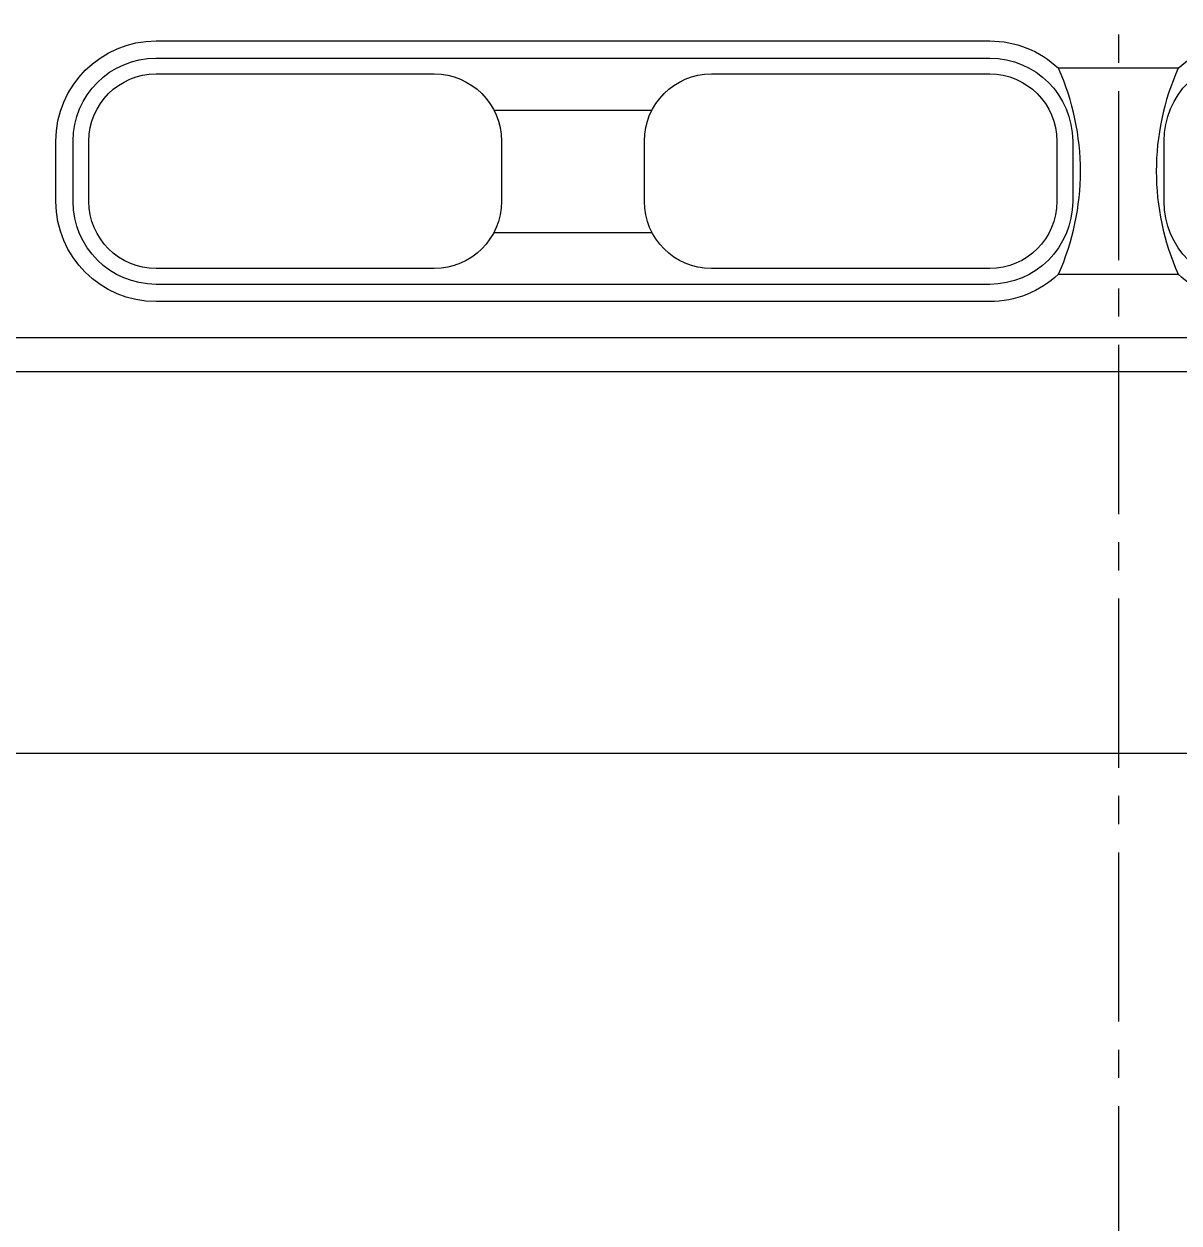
# Model space of a CAD drawing. Extents: x 1060 to 1408, y -354 to 5.
# Drawn here: x 1142.9 to 1201.5, y -211.8 to -151.1 of the extents above; entities that cross this region are included whole.
import ezdxf

# ---------------------------------------------------------------- set-up
doc = ezdxf.new("R2010")
doc.units = 0
doc.header["$LTSCALE"] = 0.45
doc.header["$MEASUREMENT"] = 0
doc.linetypes.add('CENTER2', pattern=[28.575, 19.05, -3.175, 3.175, -3.175])
for name, color, linetype in [('CENTER', 243, 'CENTER2'), ('LINE', 7, 'CONTINUOUS'), ('LINE10', 52, 'CONTINUOUS'), ('LINE11', 132, 'CONTINUOUS'), ('LINE12', 150, 'CONTINUOUS'), ('SECTION', 31, 'CONTINUOUS')]:
    doc.layers.add(name, color=color, linetype=linetype)

msp = doc.modelspace()

# ---------------------------------------------------------------- linework, layer by layer
at = {"layer": 'CENTER'}
msp.add_line((1198.39373, -13.01991), (1198.39373, -295.57868), dxfattribs=at)
at = {"layer": 'LINE'}
msp.add_lwpolyline([(1093.39373, -188.01991), (1303.39373, -188.01991), (1303.39373, -28.01991), (1093.39373, -28.01991)], close=True, dxfattribs=at)
msp.add_lwpolyline([(1118.34373, -110.42823), (1118.34373, -150.83991, 0.19891237), (1120.27682, -155.50682), (1131.51682, -166.74682, 0.19891237), (1136.18373, -168.67991), (1265.84373, -168.67991)], format="xyb", dxfattribs=at)
for points in [[(1146.23873, -160.05991), (1146.23873, -156.99991, -0.41421356), (1149.63873, -153.59991), (1163.73873, -153.59991, -0.41421356), (1167.13873, -156.99991), (1167.13873, -160.05991, -0.41421356), (1163.73873, -163.45991), (1149.63873, -163.45991, -0.41421356)], [(1174.37873, -160.05991), (1174.37873, -156.99991, -0.41421356), (1177.77873, -153.59991), (1191.87873, -153.59991, -0.41421356), (1195.27873, -156.99991), (1195.27873, -160.05991, -0.41421356), (1191.87873, -163.45991), (1177.77873, -163.45991, -0.41421356)]]:
    msp.add_lwpolyline(points, format="xyb", close=True, dxfattribs=at)
at = {"layer": 'LINE10'}
for centre, start, end in [((1183.66434, -158.52991), 335.9724912, 24.0275088), ((1213.12312, -158.52991), 155.9724912, 204.0275088)]:
    msp.add_arc(centre, 12.80864, start, end, dxfattribs=at)
at = {"layer": 'LINE11'}
for p, q in [((1166.75538, -155.43153), (1174.76208, -155.43153)), ((1166.75538, -161.6283), (1174.76208, -161.6283))]:
    msp.add_line(p, q, dxfattribs=at)
at = {"layer": 'LINE12'}
for points in [[(1145.43873, -160.05991), (1145.43873, -156.99991, -0.41421356), (1149.63873, -152.79991), (1191.87873, -152.79991, -0.41421356), (1196.07873, -156.99991), (1196.07873, -160.05991, -0.41421356), (1191.87873, -164.25991), (1149.63873, -164.25991, -0.41421356)], [(1200.70873, -160.05991), (1200.70873, -156.99991, -0.41421356), (1204.90873, -152.79991), (1247.14873, -152.79991, -0.41421356), (1251.34873, -156.99991), (1251.34873, -160.05991, -0.41421356), (1247.14873, -164.25991), (1204.90873, -164.25991, -0.41421356)]]:
    msp.add_lwpolyline(points, format="xyb", close=True, dxfattribs=at)
at = {"layer": 'SECTION'}
for p, q in [((1201.42434, -153.31455), (1195.36312, -153.31455)), ((1144.56696, -160.05991), (1144.56696, -156.99991)), ((1195.36312, -163.74527), (1201.42434, -163.74527))]:
    msp.add_line(p, q, dxfattribs=at)
for points in [[(1120.06271, -144.44826), (1120.06271, -150.83991, 0.19891237), (1121.49233, -154.29131), (1132.73233, -165.53131, 0.19891237), (1136.18373, -166.96093), (1198.39373, -166.96093)], [(1144.56696, -156.99991, -0.41421356), (1149.63873, -151.92814), (1191.87873, -151.92814, -0.19163933), (1195.36312, -153.31455, -0.19163933)], [(1201.42434, -153.31455, -0.19163933), (1204.90873, -151.92814), (1247.14873, -151.92814, -0.41421356), (1252.2205, -156.99991), (1252.2205, -160.05991, -0.41421356), (1247.14873, -165.13168), (1204.90873, -165.13168, -0.19163933), (1201.42434, -163.74527, -0.19163933)], [(1195.36312, -163.74527, -0.19163933), (1191.87873, -165.13168), (1149.63873, -165.13168, -0.41421356), (1144.56696, -160.05991)]]:
    msp.add_lwpolyline(points, format="xyb", dxfattribs=at)
msp.add_lwpolyline([(1198.39373, -166.96093), (1265.84373, -166.96093)], dxfattribs=at)

doc.saveas('drawing.dxf')
